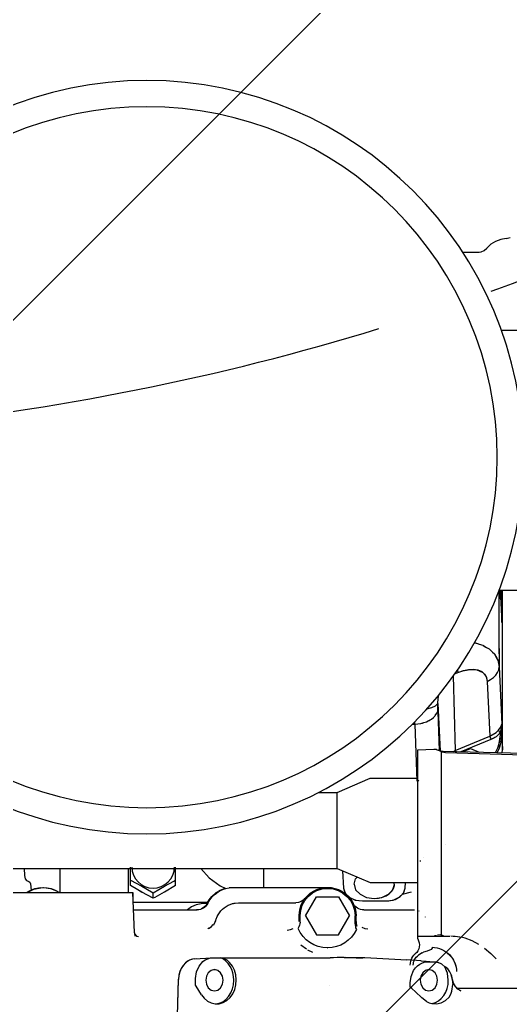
# Model space of a CAD drawing. Header units: millimetres. Extents: x 1084702 to 1166801, y 36632 to 124519.
# Drawn here: x 1103061 to 1103267.9, y 45793.1 to 46208.7 of the extents above; entities that cross this region are included whole.
import ezdxf

# ---------------------------------------------------------------- set-up
doc = ezdxf.new("R2010")
doc.units = ezdxf.units.MM
doc.header["$LTSCALE"] = 250
doc.linetypes.add('PHANTOM', pattern=[2.1, 1.25, -0.2, 0.125, -0.2, 0.125, -0.2])
doc.layers.get('0').update_dxf_attribs({"color": 255})
doc.layers.add('%posline', color=240, linetype='Continuous')
doc.layers.add('%symbol', color=1, linetype='Continuous')
doc.styles.add('ROMANS', font='ROMANS.shx', dxfattribs={"height": 100})
doc.dimstyles.new('dott', dxfattribs={"dimscale": 100, "dimtxt": 150, "dimasz": 0.01, "dimexe": 0.5, "dimexo": 1, "dimgap": 1, "dimtad": 1, "dimdsep": 46, "dimtxsty": 'ROMANS', "dimcen": 1.5, "dimclrd": 1, "dimclre": 1, "dimclrt": 2, "dimazin": 2, "dimtfac": 1, "dimtmove": 2, "dimatfit": 3, "dimldrblk": 'DOT', "dimfxl": 1, "dimtvp": 100, "dimtolj": 1, "dimarcsym": 0})

# ---------------------------------------------------------------- blocks, each defined once
blk = doc.blocks.new('_Dot')
at = {"color": 0, "linetype": 'ByBlock', "lineweight": -2}
blk.add_line((-0.5, 0), (-1, 0), dxfattribs=at)
at = {"color": 0, "linetype": 'ByBlock', "const_width": 0.5}
blk.add_lwpolyline([(-0.25, 0, 1), (0.25, 0, 1)], format="xyb", close=True, dxfattribs=at)
blk = doc.blocks.new('GENERATOR-CENTER')
at = {"linetype": 'PHANTOM'}
blk.add_arc((-1913.27, -750), 1050, 270, 2.7294, dxfattribs=at)
blk = doc.blocks.new('GENERATOR-BORDE')
for p, q in [((-1714.46, -223.52), (-1713.52, -260.76)), ((-1714.37, -226.6), (-1713.51, -260.71)), ((-1615.71, -257.41), (-1615.71, -259.21)), ((-1596.25, -257.25), (-1596.08, -257.06)), ((-1596.01, -257.02), (-1559.63, -257.02)), ((-1595.8, -256.82), (-1595.7, -256.72)), ((-1595.07, -256.29), (-1594.84, -256.2)), ((-1595.02, -256.25), (-1594.35, -255.92)), ((-1594.81, -256.15), (-1594.76, -256.13)), ((-1706.33, -258.24), (-1706.25, -261.16)), ((-1649.95, -258.14), (-1649.95, -258.14)), ((-1597.58, -259.46), (-1597.55, -259.34)), ((-1597.01, -258.26), (-1596.93, -258.12)), ((-1698.56, -264.86), (-1698.09, -264.86)), ((-1608.11, -264.86), (-1607.65, -264.86)), ((-1706.78, -269.39), (-1699.59, -269.86)), ((-1699.09, -269.88), (-1649.53, -269.88)), ((-1698.9, -269.86), (-1695.74, -269.86)), ((-1643.61, -269.94), (-1643.04, -269.95)), ((-1642.96, -269.95), (-1638.6, -269.95)), ((-1638.6, -269.95), (-1634.85, -269.95)), ((-1638.52, -269.84), (-1635.7, -269.78)), ((-1634.87, -269.95), (-1617.11, -268.92)), ((-1634.87, -269.95), (-1634.85, -269.95)), ((-1615.73, -266.73), (-1615.5, -268.4)), ((-1615.5, -268.4), (-1615.35, -269)), ((-1611.21, -268.56), (-1605.47, -268.18)), ((-1611.12, -268.56), (-1609, -268.41)), ((-1608.34, -268.2), (-1605.93, -268.2)), ((-1605.57, -268.18), (-1605.46, -268.18)), ((-1605.57, -268.18), (-1605.46, -268.18)), ((-1601.12, -266.02), (-1601.05, -266)), ((-1600.74, -272.41), (-1598.36, -270.15)), ((-1650.61, -274.02), (-1650.46, -274.03)), ((-1584.46, -273.89), (-1581.74, -271.67)), ((-1612.61, -277.87), (-1612.61, -278.73)), ((-1732.83, -297.43), (-1732.22, -280.36)), ((-1732.24, -280.91), (-1732.05, -280)), ((-1732.05, -280), (-1731.05, -278.85)), ((-1732.05, -280), (-1731.82, -278.96)), ((-1701.03, -282.17), (-1700.49, -282.54)), ((-1701.03, -282.17), (-1700.97, -282.28)), ((-1700.5, -282.29), (-1699.59, -283)), ((-1659.85, -287.52), (-1655.23, -279.52)), ((-1655.23, -279.52), (-1645.99, -279.52)), ((-1645.99, -279.52), (-1641.37, -287.52)), ((-1612.61, -278.73), (-1612.61, -279.02)), ((-1612.61, -279.02), (-1612.61, -281.96)), ((-1612.61, -279.02), (-1605.61, -279.02)), ((-1612.61, -281.96), (-1612.61, -300.49)), ((-1605.61, -279.02), (-1604.03, -279.02)), ((-1604.03, -279.02), (-1599.03, -279.02)), ((-1602.61, -279.02), (-1602.61, -302.46)), ((-1699.64, -282.95), (-1699.59, -283)), ((-1699.59, -283), (-1698.8, -283.83)), ((-1697.62, -286.11), (-1697.16, -287.28)), ((-1662.61, -285.1), (-1662.61, -287.52)), ((-1662.19, -284.93), (-1662.19, -287.52)), ((-1639.03, -284.19), (-1639.03, -287.52)), ((-1638.61, -285.09), (-1638.61, -287.52)), ((-1638.21, -283.14), (-1638.21, -283.17)), ((-1732.56, -290.02), (-1705.61, -290.02)), ((-1697.16, -287.28), (-1696.75, -288.01)), ((-1659.85, -287.52), (-1655.23, -295.52)), ((-1645.99, -295.52), (-1641.37, -287.52)), ((-1635.35, -290.02), (-1613.98, -290.02)), ((-1612.1, -289.63), (-1612.09, -289.63)), ((-1612.09, -289.63), (-1612.03, -289.6)), ((-1609.48, -287.14), (-1609.42, -287.04)), ((-1732.79, -297.43), (-1732.67, -293.01)), ((-1732.68, -293.27), (-1701.11, -293.27)), ((-1724.21, -294.95), (-1724.2, -297.18)), ((-1701.1, -293.27), (-1701.1, -293.27)), ((-1690.69, -292.68), (-1689.6, -292.91)), ((-1689.6, -292.91), (-1688.11, -293.02)), ((-1688.11, -293.02), (-1663.98, -293.02)), ((-1641.47, -295.37), (-1638.91, -294.2)), ((-1641.04, -295.1), (-1638.64, -294.13)), ((-1638.91, -294.2), (-1635.91, -293.79)), ((-1638.64, -294.13), (-1635.91, -293.79)), ((-1635.91, -293.79), (-1625.91, -293.79)), ((-1635.91, -293.79), (-1625.91, -293.79)), ((-1634.16, -295.3), (-1630.91, -294.85)), ((-1630.91, -294.85), (-1627.66, -295.3)), ((-1625.91, -293.79), (-1624.75, -293.85)), ((-1625.91, -293.79), (-1622.91, -294.2)), ((-1624.75, -293.85), (-1622.12, -294.46)), ((-1622.91, -294.2), (-1620.35, -295.37)), ((-1622.12, -294.46), (-1619.95, -295.67)), ((-1833.93, -297.43), (-1755.29, -297.43)), ((-1770.31, -299.47), (-1767.51, -299.1)), ((-1767.51, -299.1), (-1766.99, -298.94)), ((-1766.7, -298.82), (-1764.63, -297.89)), ((-1764.63, -297.89), (-1763.91, -297.43)), ((-1763.33, -297.43), (-1763.33, -307.54)), ((-1755.29, -297.43), (-1748.69, -297.43)), ((-1748.69, -297.43), (-1732.79, -297.43)), ((-1695.95, -300.17), (-1693.52, -299.08)), ((-1655.23, -295.52), (-1645.99, -295.52)), ((-1644.27, -306.54), (-1643.91, -299.24)), ((-1643.91, -299.24), (-1643.22, -297.14)), ((-1643.91, -299.24), (-1643.78, -298.43)), ((-1643.78, -298.43), (-1642.82, -296.59)), ((-1643.22, -297.14), (-1641.47, -295.37)), ((-1642.82, -296.59), (-1641.04, -295.1)), ((-1641.77, -295.57), (-1641.66, -295.57)), ((-1639.41, -300.86), (-1638.76, -298.56)), ((-1638.76, -298.56), (-1636.92, -296.61)), ((-1636.92, -296.61), (-1634.16, -295.3)), ((-1635.91, -296.04), (-1635.91, -296.13)), ((-1635.91, -296.04), (-1635.91, -296.13)), ((-1627.66, -295.3), (-1624.9, -296.61)), ((-1625.91, -296.1), (-1625.91, -296.13)), ((-1625.91, -296.1), (-1625.91, -296.13)), ((-1624.9, -296.61), (-1623.06, -298.56)), ((-1623.06, -298.56), (-1622.41, -300.86)), ((-1620.35, -295.37), (-1618.6, -297.14)), ((-1619.95, -295.67), (-1618.49, -297.33)), ((-1619.02, -296.72), (-1615.25, -297.66)), ((-1618.6, -297.14), (-1617.91, -299.24)), ((-1618.49, -297.33), (-1617.91, -299.24)), ((-1617.91, -299.24), (-1617.8, -301.53)), ((-1733.7, -300.33), (-1733.69, -302.56)), ((-1733.69, -302.56), (-1733.69, -308.06)), ((-1714.7, -300.31), (-1714.69, -302.54)), ((-1714.69, -302.54), (-1714.69, -308.04)), ((-1700.59, -303.51), (-1695.95, -300.17)), ((-1690.61, -299.52), (-1690.35, -299.52)), ((-1690.35, -299.52), (-1650.86, -299.52)), ((-1677.55, -299.52), (-1677.55, -307.54)), ((-1646.61, -307.55), (-1632.61, -301.53)), ((-1639.41, -300.86), (-1638.76, -303.16)), ((-1638.76, -303.16), (-1638.08, -303.88)), ((-1632.61, -301.53), (-1612.61, -301.53)), ((-1612.61, -300.49), (-1612.61, -307.55)), ((-1602.61, -302.46), (-1602.61, -307.4)), ((-2345.1, -307.53), (-1646.61, -307.54)), ((-1704.05, -307.49), (-1700.59, -303.51)), ((-1646.61, -307.55), (-1646.61, -339.51)), ((-1612.61, -307.55), (-1612.61, -347.51)), ((-1602.61, -307.4), (-1602.61, -356.7)), ((-1611.41, -310.4), (-1611.41, -310.8)), ((-1610.14, -312.09), (-1610.12, -312.1)), ((-1610.14, -312.09), (-1610.12, -312.1)), ((-1600.93, -317.56), (-1600.93, -317.56)), ((-1600.93, -317.56), (-1600.93, -317.56)), ((-1654.58, -339.51), (-1646.61, -339.51)), ((-1646.61, -339.51), (-1632.61, -345.53)), ((-1613.81, -368.38), (-1612.93, -344.27)), ((-1613.81, -368.38), (-1612.93, -344.27)), ((-1612.2, -344.55), (-1612.13, -344.55)), ((-1612.03, -344.61), (-1611.93, -344.62)), ((-1632.61, -345.53), (-1612.61, -345.53)), ((-1612.61, -347.51), (-1612.61, -357.5)), ((-1604.16, -373.61), (-1603.56, -357.22)), ((-1604.09, -377.08), (-1603.14, -357.04)), ((-1603.08, -357.16), (-1601.82, -357)), ((-1601.82, -357), (-1567.85, -356.08)), ((-1601.62, -356.51), (-1600.82, -356.38)), ((-1600.82, -356.38), (-1567.85, -355.49)), ((-1597.57, -388.69), (-1596.82, -357.29)), ((-1597.57, -388.69), (-1596.82, -357.29)), ((-1597.55, -356.89), (-1596.82, -357.29)), ((-1596.82, -357.29), (-1596.67, -356.61)), ((-1596.82, -357.29), (-1596.72, -356.87)), ((-1596.82, -357.29), (-1582.16, -363.27)), ((-1596.82, -357.29), (-1582.16, -363.27)), ((-1594.33, -356.8), (-1581.66, -361.98)), ((-1593.49, -356.78), (-1590.3, -358.08)), ((-1590.3, -358.08), (-1586.67, -356.59)), ((-1579.85, -356.41), (-1578.57, -359.01)), ((-1579.58, -356.96), (-1579.58, -356.89)), ((-1579.13, -356.39), (-1578.28, -357.98)), ((-1576.92, -356.33), (-1576.81, -357.48)), ((-1612.61, -357.5), (-1605.77, -357.86)), ((-1578.76, -358.42), (-1577.9, -361.14)), ((-1578.57, -359.01), (-1578.38, -359.41)), ((-1578.38, -359.41), (-1577.61, -363.91)), ((-1578.28, -357.98), (-1578.02, -358.81)), ((-1578.02, -358.81), (-1577.72, -359.75)), ((-1578.02, -358.81), (-1577.79, -359.28)), ((-1577.9, -361.14), (-1577.61, -363.91)), ((-1577.79, -359.28), (-1577.72, -359.75)), ((-1577.72, -359.75), (-1577.4, -360.74)), ((-1577.4, -360.74), (-1577.11, -363.57)), ((-1577.11, -363.57), (-1576.81, -357.48)), ((-1577.11, -363.57), (-1576.81, -357.48)), ((-1576.81, -357.48), (-1576.81, -424.68)), ((-1576.81, -357.48), (-1576.81, -424.68)), ((-1583.28, -386.4), (-1582.16, -363.27)), ((-1583.28, -386.4), (-1582.16, -363.27)), ((-1582.16, -363.27), (-1582, -362.6)), ((-1582.16, -363.27), (-1582, -362.6)), ((-1582.16, -363.27), (-1580.09, -364.39)), ((-1582.16, -363.27), (-1579.5, -364.85)), ((-1582, -362.6), (-1581.66, -361.98)), ((-1582, -362.6), (-1581.66, -361.98)), ((-1581.66, -361.98), (-1580.31, -362.63)), ((-1581.66, -361.98), (-1579.38, -363.21)), ((-1581.28, -362.16), (-1581.26, -362.19)), ((-1580.55, -364.14), (-1580.55, -364.23)), ((-1580.55, -364.14), (-1580.55, -364.23)), ((-1580.51, -364.16), (-1580.51, -364.25)), ((-1580.51, -364.16), (-1580.51, -364.25)), ((-1580.36, -364.24), (-1580.34, -364.35)), ((-1580.31, -362.63), (-1580.01, -362.87)), ((-1580.09, -364.39), (-1579.77, -364.69)), ((-1579.96, -364.57), (-1579.96, -364.51)), ((-1579.5, -364.85), (-1578.48, -365.88)), ((-1579.38, -363.21), (-1577.61, -364.85)), ((-1578.48, -365.88), (-1578.23, -365.26)), ((-1578.48, -365.88), (-1578.21, -365.29)), ((-1578.23, -365.26), (-1577.61, -364.85)), ((-1578.21, -365.29), (-1577.61, -364.85)), ((-1577.61, -363.91), (-1577.26, -363.81)), ((-1577.61, -363.91), (-1577.61, -364.85)), ((-1577.61, -363.91), (-1577.61, -364.85)), ((-1577.61, -364.85), (-1577.33, -366.06)), ((-1577.26, -363.81), (-1577.11, -363.57)), ((-1577.11, -363.57), (-1577.11, -368.35)), ((-1577.11, -363.57), (-1577.11, -368.35)), ((-1614.79, -368.39), (-1613.81, -368.38)), ((-1614.79, -368.4), (-1613.81, -368.38)), ((-1613.81, -368.38), (-1613.8, -369.39)), ((-1613.81, -368.38), (-1611.23, -368.66)), ((-1611.23, -368.66), (-1610.88, -368.76)), ((-1610.88, -368.76), (-1610.6, -368.8)), ((-1610.88, -368.76), (-1610.03, -369.02)), ((-1610.6, -368.8), (-1610.03, -369.02)), ((-1610.03, -369.02), (-1608.82, -369.39)), ((-1608.82, -369.39), (-1608.2, -369.73)), ((-1608.2, -369.73), (-1607.73, -369.9)), ((-1608.2, -369.73), (-1607.37, -370.17)), ((-1578.48, -365.88), (-1577.75, -366.8)), ((-1578.28, -392.52), (-1577.11, -368.35)), ((-1578.28, -392.52), (-1577.11, -368.35)), ((-1577.75, -366.8), (-1577.75, -366.81)), ((-1577.75, -366.82), (-1577.72, -366.85)), ((-1577.74, -366.83), (-1577.11, -368.35)), ((-1577.72, -366.85), (-1577.27, -367.64)), ((-1577.33, -366.06), (-1577.17, -367.21)), ((-1577.27, -367.64), (-1577.11, -368.35)), ((-1577.22, -367.87), (-1577.22, -368.08)), ((-1577.22, -367.87), (-1577.22, -368.08)), ((-1577.17, -367.21), (-1577.11, -368.35)), ((-1607.73, -369.9), (-1607.37, -370.17)), ((-1607.37, -370.17), (-1606.75, -370.51)), ((-1606.75, -370.51), (-1605.95, -371.23)), ((-1605.95, -371.23), (-1605.51, -371.57)), ((-1605.95, -371.23), (-1605.39, -371.74)), ((-1605.51, -371.57), (-1605.39, -371.74)), ((-1605.39, -371.74), (-1605.16, -371.95)), ((-1605.16, -371.95), (-1604.16, -373.61)), ((-1604.17, -373.6), (-1604.16, -373.61)), ((-1604.17, -375.45), (-1604.16, -373.61)), ((-1604.16, -373.61), (-1604.09, -377.08)), ((-1608.7, -374.81), (-1608.68, -374.81)), ((-1608.7, -374.81), (-1608.68, -374.81)), ((-1608.68, -374.81), (-1606.64, -375.36)), ((-1608.68, -374.81), (-1606.64, -375.36)), ((-1606.64, -375.36), (-1605.07, -376.14)), ((-1606.64, -375.36), (-1605.07, -376.14)), ((-1605.07, -376.14), (-1604.09, -377.08)), ((-1605.07, -376.14), (-1604.09, -377.08)), ((-1604.17, -375.45), (-1604.09, -377.08)), ((-1604.09, -377.08), (-1603.96, -379.28)), ((-1604.09, -377.08), (-1603.99, -379.03)), ((-1603.99, -379.03), (-1603.87, -380.05)), ((-1603.89, -379.91), (-1603.81, -380.52)), ((-1603.86, -380.14), (-1603.82, -380.51)), ((-1583.76, -388.36), (-1583.28, -386.4)), ((-1583.6, -388.08), (-1583.28, -386.4)), ((-1583.28, -386.4), (-1581.85, -387.13)), ((-1596.93, -389.59), (-1595.64, -390.13)), ((-1596.93, -389.59), (-1595.64, -390.13)), ((-1595.79, -391.24), (-1595.64, -390.13)), ((-1595.76, -391.28), (-1595.64, -390.13)), ((-1595.64, -390.13), (-1593.6, -390.86)), ((-1595.64, -390.13), (-1593.35, -390.93)), ((-1587.7, -391.33), (-1585.13, -390.2)), ((-1587.18, -391.21), (-1585.6, -390.53)), ((-1585.6, -390.53), (-1584.39, -389.48)), ((-1585.13, -390.2), (-1584.04, -388.87)), ((-1584.39, -389.48), (-1583.6, -388.08)), ((-1584.03, -388.85), (-1583.81, -388.58)), ((-1583.81, -388.58), (-1583.76, -388.39)), ((-1581.85, -387.13), (-1580.62, -388.01)), ((-1580.62, -388.01), (-1579.62, -389.02)), ((-1579.62, -389.02), (-1578.88, -390.14)), ((-1578.88, -390.14), (-1578.43, -391.31)), ((-1593.6, -390.86), (-1590.44, -391.47)), ((-1593.35, -390.93), (-1591.13, -391.4)), ((-1592.84, -391.01), (-1592.84, -391.04)), ((-1591.13, -391.4), (-1589.04, -391.49)), ((-1590.44, -391.47), (-1587.7, -391.33)), ((-1589.04, -391.49), (-1587.18, -391.21)), ((-1578.84, -395.36), (-1578.28, -392.52)), ((-1578.82, -395.33), (-1578.28, -392.52)), ((-1578.43, -391.31), (-1578.28, -392.52)), ((-1578.33, -408.15), (-1578.28, -392.52)), ((-1578.32, -403.24), (-1578.28, -392.52)), ((-1582.29, -399.96), (-1581.23, -398.92)), ((-1582.19, -399.91), (-1581.04, -398.74)), ((-1581.08, -398.78), (-1580.24, -397.96)), ((-1580.24, -397.96), (-1580.2, -397.89)), ((-1580.21, -397.89), (-1580.14, -397.82)), ((-1580.2, -397.88), (-1579.37, -396.37)), ((-1580.14, -397.82), (-1579.28, -396.19)), ((-1580.02, -397.55), (-1580.02, -397.59)), ((-1579.3, -396.24), (-1578.85, -395.41)), ((-1578.85, -395.41), (-1578.84, -395.37)), ((-1578.84, -395.36), (-1578.82, -395.33)), ((-1588.65, -402.68), (-1588.49, -402.66)), ((-1588.49, -402.66), (-1588.34, -402.61)), ((-1588.34, -402.61), (-1588.17, -402.59)), ((-1588.31, -402.61), (-1586.97, -402.19)), ((-1588.17, -402.59), (-1586.69, -402.1)), ((-1586.71, -402.11), (-1585.18, -401.64)), ((-1585.18, -401.64), (-1585.05, -401.57)), ((-1585.05, -401.57), (-1584.9, -401.51)), ((-1585.03, -401.56), (-1583.8, -400.86)), ((-1584.9, -401.51), (-1583.55, -400.71)), ((-1583.57, -400.73), (-1582.39, -400.06)), ((-1582.39, -400.06), (-1582.3, -399.98)), ((-1582.31, -399.98), (-1582.19, -399.91)), ((-1581.3, -399), (-1581.3, -398.99)), ((-1581.3, -399), (-1581.3, -399)), ((-1578.37, -419.76), (-1578.32, -403.24)), ((-1578.35, -411.92), (-1578.33, -408.15)), ((-1577.79, -424.68), (-1577.11, -411.29)), ((-1577.79, -424.68), (-1577.11, -411.29)), ((-1577.17, -412.73), (-1577.11, -411.29)), ((-1577.11, -411.29), (-1577.11, -424.68)), ((-1577.11, -411.29), (-1577.11, -424.68)), ((-1578.37, -424.59), (-1578.35, -414.49)), ((-1578.35, -414.49), (-1578.35, -411.92)), ((-1578.35, -415.56), (-1578.35, -415.56)), ((-1577.19, -412.95), (-1577.17, -412.73)), ((-1578.37, -424.58), (-1578.37, -419.76)), ((-1577.61, -421.16), (-1577.61, -424.68)), ((-1577.61, -421.16), (-1577.61, -424.68)), ((-1531.21, -424.68), (-1578.33, -424.68)), ((-1531.21, -534.41), (-1577.3, -534.41)), ((-1593.58, -567.34), (-1586.72, -567.35)), ((-1587.04, -567.35), (-1585.85, -567.52)), ((-1585.85, -567.52), (-1584.55, -568.09)), ((-1584.55, -568.09), (-1583.43, -569.11)), ((-1575.25, -573.17), (-1573.55, -573.58))]:
    blk.add_line(p, q)
for points in [[(-1703.81, -254.25), (-1702.63, -252.75), (-1701.22, -251.58), (-1699.65, -250.78), (-1697.97, -250.41), (-1696.27, -250.46), (-1694.62, -250.94), (-1693.08, -251.83), (-1691.72, -253.08), (-1690.61, -254.66), (-1689.78, -256.48), (-1689.29, -258.46), (-1689.14, -260.54), (-1689.34, -262.6), (-1689.89, -264.57), (-1690.76, -266.35), (-1691.92, -267.88)], [(-1697.83, -250.39), (-1696.3, -250.68), (-1694.85, -251.32), (-1693.52, -252.27), (-1692.36, -253.52), (-1691.41, -255.01), (-1690.71, -256.69), (-1690.28, -258.5), (-1690.13, -260.37)], [(-1608.9, -251.47), (-1610.86, -252.9), (-1613.55, -255.45), (-1615.01, -256.96), (-1615.71, -257.41)], [(-1608.9, -251.47), (-1607.8, -250.91), (-1606.65, -250.54)], [(-1606.65, -250.54), (-1604.64, -250.39), (-1602.65, -250.82), (-1600.85, -251.8), (-1599.35, -253.27)], [(-1606.53, -250.51), (-1605.14, -250.95), (-1603.83, -251.68), (-1602.65, -252.68), (-1601.63, -253.91), (-1600.8, -255.35), (-1600.19, -256.93), (-1599.81, -258.63), (-1599.69, -260.37)], [(-1599.35, -253.27), (-1598.62, -254.44), (-1598.15, -255.72), (-1597.82, -258.55)], [(-1703.81, -254.25), (-1706.04, -257.9), (-1706.33, -258.24)], [(-1702.01, -260.37), (-1701.73, -258.65), (-1700.93, -257.19), (-1699.73, -256.22), (-1698.32, -255.87), (-1696.91, -256.22), (-1695.72, -257.19), (-1694.92, -258.65), (-1694.64, -260.37)], [(-1611.57, -260.37), (-1611.29, -258.65), (-1610.49, -257.19), (-1609.29, -256.22), (-1607.88, -255.87), (-1606.47, -256.22), (-1605.27, -257.19), (-1604.47, -258.65), (-1604.19, -260.37)], [(-1594.35, -255.92), (-1595.6, -256.66), (-1596.61, -257.69), (-1597.45, -259.14), (-1597.92, -260.75)], [(-1595.07, -256.27), (-1594.76, -256.13)], [(-1706.08, -269.44), (-1707.51, -269.27), (-1708.88, -268.78), (-1710.15, -267.99), (-1711.27, -266.91), (-1712.19, -265.6), (-1712.89, -264.1), (-1713.34, -262.47), (-1713.52, -260.76)], [(-1706.78, -269.4), (-1708.1, -269.11), (-1709.35, -268.54), (-1710.5, -267.7), (-1711.5, -266.62), (-1712.33, -265.34), (-1712.95, -263.89), (-1713.35, -262.33), (-1713.51, -260.71)], [(-1706.25, -261.16), (-1705.84, -263.87), (-1704.77, -266.3), (-1703.15, -268.21), (-1702.18, -268.92), (-1701.13, -269.44), (-1700.03, -269.76), (-1698.9, -269.86)], [(-1694.64, -260.37), (-1694.92, -262.1), (-1695.72, -263.56), (-1696.91, -264.53), (-1698.32, -264.87), (-1699.73, -264.53), (-1700.93, -263.56), (-1701.73, -262.1), (-1702.01, -260.37)], [(-1690.13, -260.37), (-1690.23, -261.93), (-1690.53, -263.45), (-1691.02, -264.89), (-1691.68, -266.23), (-1692.51, -267.42), (-1693.48, -268.44), (-1694.56, -269.26), (-1695.74, -269.86)], [(-1615.71, -259.21), (-1615.35, -261.98), (-1614.3, -264.49), (-1613.55, -265.56), (-1612.67, -266.48), (-1611.68, -267.22), (-1610.62, -267.76), (-1609.49, -268.09), (-1608.34, -268.2)], [(-1604.19, -260.37), (-1604.47, -262.1), (-1605.27, -263.56), (-1606.47, -264.53), (-1607.88, -264.87), (-1609.29, -264.53), (-1610.49, -263.56), (-1611.29, -262.1), (-1611.57, -260.37)], [(-1599.69, -260.37), (-1600.06, -263.33), (-1601.12, -266.02)], [(-1597.9, -260.25), (-1598.27, -262.17), (-1598.99, -263.86), (-1599.93, -265.16), (-1601.05, -266)], [(-1597.92, -260.75), (-1598.42, -262.63)], [(-1699.59, -269.86), (-1699.09, -269.88)], [(-1691.92, -267.88), (-1693.01, -268.78), (-1694.62, -269.56), (-1695.74, -269.86)], [(-1638.52, -269.84), (-1643.03, -269.95), (-1643.04, -269.95)], [(-1643.04, -269.95), (-1643.04, -269.95), (-1642.96, -269.95)], [(-1611.12, -268.56), (-1617.11, -268.92)], [(-1605.93, -268.2), (-1605.98, -268.2)], [(-1605.44, -268.17), (-1604.46, -268.02)], [(-1601.12, -266.02), (-1602.43, -267.12), (-1603.9, -267.85)], [(-1659.48, -273.44), (-1661.86, -275.23)], [(-1656.88, -272.12), (-1658.93, -273.11)], [(-1610.78, -271.89), (-1612.25, -270.88)], [(-1610.78, -271.89), (-1610.1, -272.18)], [(-1606.52, -274.27), (-1606.47, -273.92), (-1606.97, -273.32), (-1608.64, -272.59), (-1610.1, -272.18)], [(-1586.78, -275.46), (-1589.61, -276.93), (-1592.59, -278.07), (-1594.2, -278.51)], [(-1731.23, -278.89), (-1730.29, -278.76)], [(-1700.97, -282.28), (-1700.47, -282.48)], [(-1700.5, -282.29), (-1699.57, -282.86)], [(-1667.61, -281.55), (-1666.31, -281.72), (-1665.11, -282.22)], [(-1639.03, -284.19), (-1638.76, -282.51), (-1638.41, -281.74)], [(-1636.11, -282.69), (-1634.9, -282.19), (-1633.61, -282.02)], [(-1604.72, -279.11), (-1605.06, -279.08)], [(-1601.69, -279.15), (-1603.04, -279.55), (-1604.25, -279.44)], [(-1698.78, -283.62), (-1698.17, -284.53), (-1697.78, -285.55)], [(-1697.99, -285.02), (-1697.75, -285.69)], [(-1638.61, -285.09), (-1638.51, -284.09), (-1638.21, -283.14)], [(-1638.61, -285.12), (-1638.51, -284.12), (-1638.21, -283.17)], [(-1701.52, -292.73), (-1703.85, -292.63), (-1706.07, -292.13), (-1708.05, -291.26), (-1709.68, -290.08)], [(-1724.21, -294.95), (-1728.95, -297.51)], [(-1719.46, -297.5), (-1723.52, -295.28), (-1724.21, -294.95)], [(-1630.91, -294.85), (-1629.13, -294.98), (-1627.44, -295.37), (-1625.89, -296), (-1624.57, -296.85), (-1623.53, -297.88), (-1622.81, -299.03), (-1622.45, -300.27), (-1622.46, -301.53)], [(-1778.57, -307.54), (-1778.42, -304.5), (-1778.17, -303.13), (-1777.57, -302.49), (-1776.67, -302.07), (-1776.21, -301.72), (-1775.87, -300.98), (-1775.61, -298.35)], [(-1777.32, -297.43), (-1774.52, -298.82), (-1770.84, -299.48)], [(-1734.61, -297.43), (-1734.6, -307.54)], [(-1728.96, -297.51), (-1733.02, -299.88), (-1733.7, -300.33)], [(-1733.19, -308.05), (-1733.02, -306.34), (-1732.51, -304.69), (-1731.68, -303.16), (-1730.56, -301.83), (-1729.2, -300.73), (-1727.64, -299.92), (-1725.95, -299.41), (-1724.2, -299.24)], [(-1729.79, -298.04), (-1728.96, -297.51)], [(-1728.94, -300), (-1724.88, -297.64), (-1724.2, -297.18)], [(-1724.2, -297.18), (-1719.45, -299.99)], [(-1724.2, -299.24), (-1722.44, -299.41), (-1720.75, -299.91), (-1719.2, -300.72), (-1717.83, -301.81), (-1716.71, -303.15), (-1715.88, -304.67), (-1715.36, -306.32), (-1715.19, -308.04)], [(-1714.7, -300.31), (-1719.45, -297.5)], [(-1733.69, -302.56), (-1728.95, -300.01)], [(-1719.44, -300), (-1715.38, -302.22), (-1714.69, -302.54)], [(-1604.36, -357.59), (-1602.32, -357.02)], [(-1575.25, -573.17), (-1577.55, -572.78), (-1579.74, -571.95), (-1581.72, -570.71), (-1583.43, -569.11)]]:
    blk.add_lwpolyline(points)
for radius in [158.85, 147.81]:
    blk.add_circle((-1726.88, -480.95), radius)
for centre, radius, start, end in [((-1616.86, -258.49), 19.03, 354.6999, 359.8387), ((-1606.67, -263.77), 10.5, 322.5003, 358.5016), ((-1606.65, -263.78), 10.48, 338.7594, 358.5144), ((-1650.49, -649.76), 379.88, 88.9615, 89.8555), ((-1609.74, -266.89), 6, 200.6251, 229.5426), ((-1609.73, -266.89), 4.72, 178.5264, 237.7837), ((-1605.99, -261.77), 6.43, 270.1497, 274.6424), ((-1605.94, -262.04), 6.15, 270.0918, 289.3326), ((-1605.99, -261.77), 6.43, 288.1868, 289.0141), ((-1606.66, -263.78), 10.49, 316.146, 338.7807), ((-1677.45, -179.96), 132.59, 316.2203, 317.6026), ((-1650.61, -287.52), 13.5, 90, 157.0554), ((-1650.61, -287.52), 13.5, 25.3956, 90), ((-1616.87, -275.26), 5, 328.5209, 49.5392), ((-1606.67, -263.77), 10.5, 270.8101, 316.1479), ((-1666.8, -284.93), 4.61, 0.0427, 35.3346), ((-1605.61, -282.02), 3, 79.409, 90.0006), ((-1598.66, -260.18), 18.86, 270.1865, 281.4346), ((-1599.08, -257.76), 21.32, 281.2399, 283.2308), ((-1688.11, -283.02), 10, 194.6331, 198.0005), ((-1705.86, -295.02), 5, 78.8739, 90), ((-1705.61, -295.03), 5, 26.1826, 89.9976), ((-1705.86, -295.02), 5, 26.179, 66.1707), ((-1688.11, -283.02), 10, 210.004, 254.9989), ((-1650.61, -287.52), 12, 179.9996, 0.0004), ((-1650.61, -287.52), 11.58, 180.0085, 359.9915), ((-1635.35, -295.02), 5, 90, 153.821), ((-1635.35, -295.02), 5, 89.9997, 153.8214), ((-1690.61, -287.52), 12, 206.179, 238.8475), ((-1690.35, -287.52), 12, 206.1791, 269.9999), ((-1688.11, -283.03), 10, 255.0813, 257.1273), ((-1688.11, -283.02), 10, 257.1224, 261.3964), ((-1663.98, -298.02), 5, 38.1443, 90.0002), ((-1650.61, -287.52), 12, 324.0003, 330.0129), ((-1650.61, -287.52), 12, 330.7854, 333.8203), ((-1770.61, -287.52), 12, 236.2305, 264.4475), ((-1770.61, -287.52), 12, 236.2968, 303.7298), ((-1690.61, -287.52), 12, 240.3028, 254.5652), ((-1690.61, -287.52), 12, 262.6035, 270), ((-1650.61, -287.52), 12, 269.8921, 269.9379), ((-1605.61, -354.86), 3, 267, 303.5463), ((-1600.64, -362.36), 5.99, 99.4467, 123.4783)]:
    blk.add_arc(centre, radius, start, end)
blk = doc.blocks.new('BL_1-deck_B4_2')
blk.add_blockref('GENERATOR-CENTER', (87054.78, 16083.83))
at = {"xscale": -1, "rotation": 180}
blk.add_blockref('GENERATOR-BORDE', (87078.4, 13794.84), dxfattribs=at)

msp = doc.modelspace()

# ---------------------------------------------------------------- hatches: boundary and pattern name
at = {"layer": '%symbol', "true_color": 0x939598}
h = msp.add_hatch(dxfattribs=at)
h.set_pattern_fill('ANSI31', color=252, scale=100)
h.paths.add_polyline_path([(1097892.6, 52632.31), (1097892.6, 43032.31), (1109392.6, 43032.31), (1109392.6, 52632.31)])

# ---------------------------------------------------------------- block references
msp.add_blockref('BL_1-deck_B4_2', (1017763.01, 31748.48))

# ---------------------------------------------------------------- leaders
at = {"layer": '%posline', "linetype": 'ByBlock'}
msp.add_leader([(1106280.81, 47363.31), (1101490.53, 42238.05)], dimstyle='dott', override={"dimasz": 2, "dimgap": 1, "dimtad": 0, "dimclrd": 256}, dxfattribs=at)

doc.saveas('drawing.dxf')
